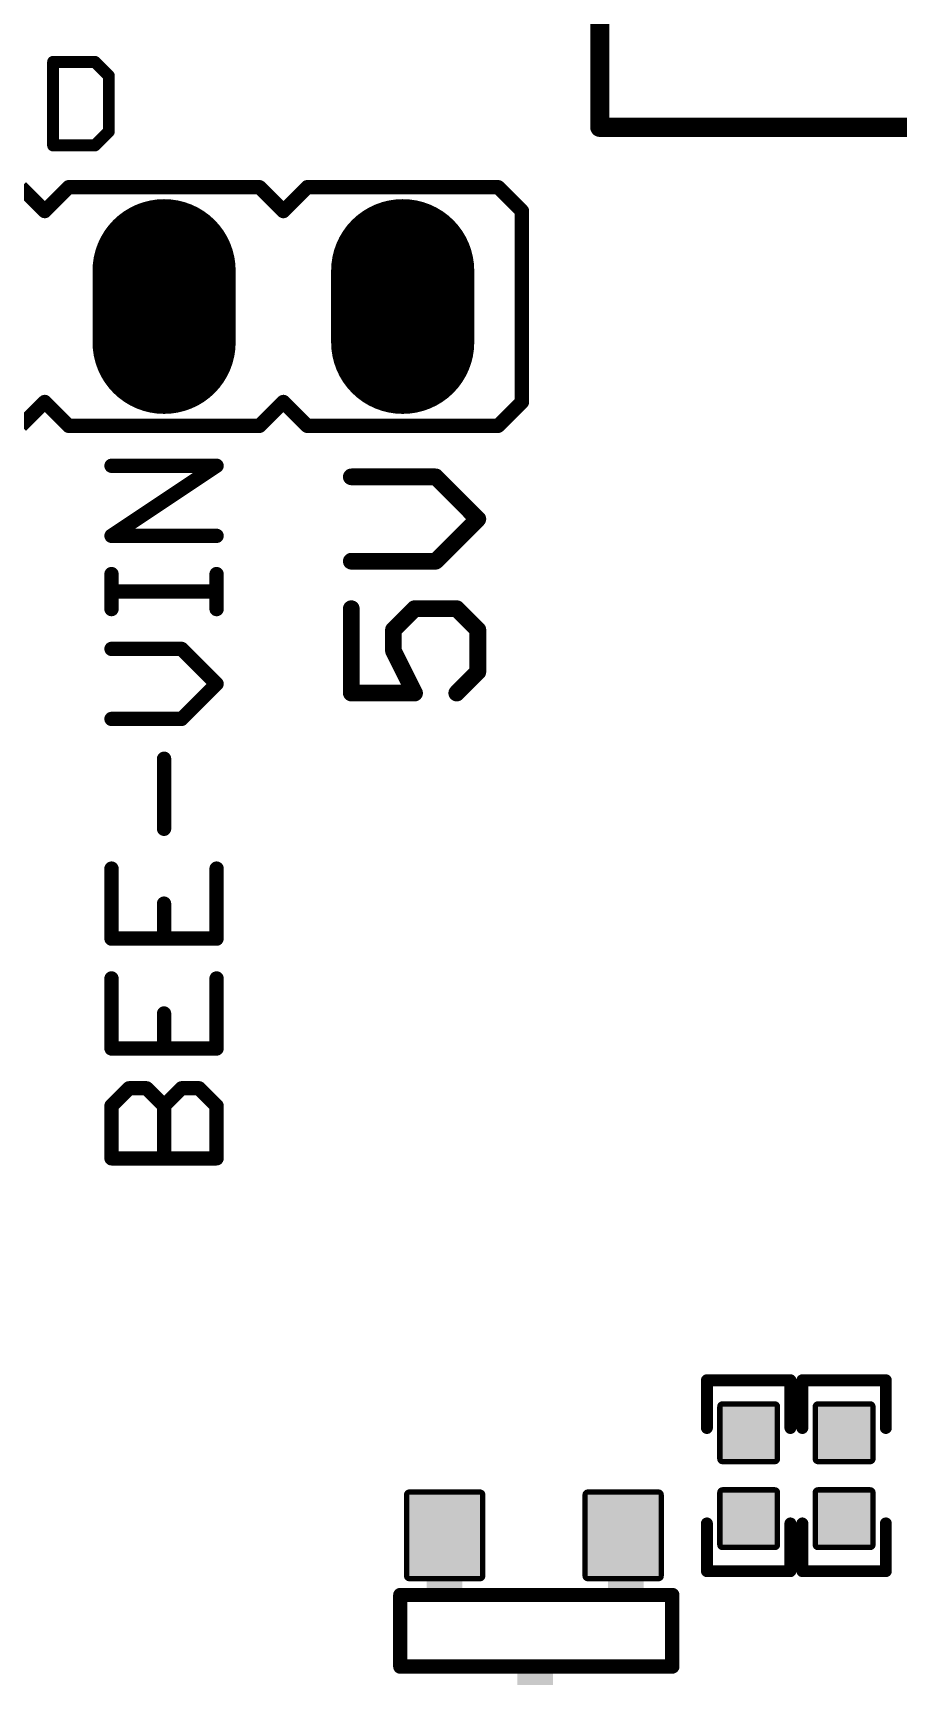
# Model space of a CAD drawing. Extents: x -15 to 107, y -79 to 1.
# Drawn here: x 68.83 to 78.05, y -52.3 to -34.81 of the extents above; entities that cross this region are included whole.
import ezdxf

# ---------------------------------------------------------------- set-up
doc = ezdxf.new("R2010")
doc.units = 0
for name, color, linetype in [('17', 82, 'CONTINUOUS'), ('21', 253, 'CONTINUOUS'), ('29', 82, 'CONTINUOUS'), ('51', 253, 'CONTINUOUS')]:
    doc.layers.add(name, color=color, linetype=linetype)

# ---------------------------------------------------------------- blocks, each defined once
blk = doc.blocks.new('RECT')
blk.add_solid([(-0.5, -0.5), (0.5, -0.5), (-0.5, 0.5), (0.5, 0.5)])
blk = doc.blocks.new('LONGP50')
at = {"const_width": 1}
blk.add_lwpolyline([(-0.25, 0), (0.25, 0)], dxfattribs=at)
at = {"const_width": 0.5}
for points in [[(-0.25, 0.25, 1), (-0.25, -0.25)], [(0.25, -0.25, 1), (0.25, 0.25)]]:
    blk.add_lwpolyline(points, format="xyb", dxfattribs=at)
blk = doc.blocks.new('RECT138582X156464R13')
at = {"const_width": 0.0563}
blk.add_lwpolyline([(0.4049, -0.4327), (0.4049, 0.4327, 0.4142), (0.3768, 0.4608), (-0.3768, 0.4608, 0.4142), (-0.4049, 0.4327), (-0.4049, -0.4327, 0.4142), (-0.3768, -0.4608), (0.3768, -0.4608, 0.4142)], format="xyb", close=True, dxfattribs=at)
blk.add_solid([(-0.3908, -0.4467), (0.3908, -0.4467), (-0.3908, 0.4467), (0.3908, 0.4467)])
blk = doc.blocks.new('RECT107290X107290R17')
at = {"const_width": 0.057}
blk.add_lwpolyline([(0.3068, -0.2783), (0.3068, 0.2783, 0.4142), (0.2783, 0.3068), (-0.2783, 0.3068, 0.4142), (-0.3068, 0.2783), (-0.3068, -0.2783, 0.4142), (-0.2783, -0.3068), (0.2783, -0.3068, 0.4142)], format="xyb", close=True, dxfattribs=at)
blk.add_solid([(-0.2925, -0.2925), (0.2925, -0.2925), (-0.2925, 0.2925), (0.2925, 0.2925)])

msp = doc.modelspace()

# ---------------------------------------------------------------- linework, layer by layer
at = {"layer": '21'}
for points, const_width in [([(74.869, -35.812), (74.869, -33.127)], 0.2032), ([(69.0496, -35.1147), (69.0496, -36.0045)], 0.127), ([(69.4945, -35.1147), (69.0496, -35.1147)], 0.127), ([(69.6428, -35.263), (69.4945, -35.1147)], 0.127), ([(69.6428, -35.8562), (69.6428, -35.263)], 0.127), ([(69.4945, -36.0045), (69.6428, -35.8562)], 0.127), ([(101.169, -35.812), (74.869, -35.812)], 0.2032), ([(69.0496, -36.0045), (69.4945, -36.0045)], 0.127), ([(68.707, -36.449), (68.961, -36.703)], 0.1524), ([(68.961, -36.703), (69.215, -36.449)], 0.1524), ([(71.247, -36.449), (69.215, -36.449)], 0.1524), ([(71.247, -36.449), (71.501, -36.703)], 0.1524), ([(71.501, -36.703), (71.755, -36.449)], 0.1524), ([(73.787, -36.449), (71.755, -36.449)], 0.1524), ([(73.787, -36.449), (74.041, -36.703)], 0.1524), ([(74.041, -36.703), (74.041, -38.735)], 0.1524), ([(68.707, -38.989), (68.961, -38.735)], 0.1524), ([(68.961, -38.735), (69.215, -38.989)], 0.1524), ([(71.247, -38.989), (71.501, -38.735)], 0.1524), ([(71.501, -38.735), (71.755, -38.989)], 0.1524), ([(73.787, -38.989), (74.041, -38.735)], 0.1524), ([(71.247, -38.989), (69.215, -38.989)], 0.1524), ([(73.787, -38.989), (71.755, -38.989)], 0.1524), ([(69.6712, -40.1602), (70.7898, -39.4145)], 0.1524), ([(70.7898, -39.4145), (69.6712, -39.4145)], 0.1524), ([(73.122, -39.5321), (72.2238, -39.5321)], 0.1778), ([(73.5711, -39.9813), (73.122, -39.5321)], 0.1778), ([(73.122, -40.4304), (73.5711, -39.9813)], 0.1778), ([(70.7898, -40.1602), (69.6712, -40.1602)], 0.1524), ([(72.2238, -40.4304), (73.122, -40.4304)], 0.1778), ([(69.6712, -40.9398), (69.6712, -40.567)], 0.1524), ([(70.7898, -40.9398), (70.7898, -40.567)], 0.1524), ([(70.7898, -40.7534), (69.6712, -40.7534)], 0.1524), ([(72.2238, -40.9354), (72.2238, -41.8337)], 0.1778), ([(72.6729, -41.16), (72.8974, -40.9354)], 0.1778), ([(72.8974, -40.9354), (73.3465, -40.9354)], 0.1778), ([(73.3465, -40.9354), (73.5711, -41.16)], 0.1778), ([(72.6729, -41.3845), (72.6729, -41.16)], 0.1778), ([(73.5711, -41.16), (73.5711, -41.6091)], 0.1778), ([(70.4169, -41.3635), (69.6712, -41.3635)], 0.1524), ([(70.7898, -41.7364), (70.4169, -41.3635)], 0.1524), ([(72.8974, -41.8337), (72.6729, -41.3845)], 0.1778), ([(73.5711, -41.6091), (73.3465, -41.8337)], 0.1778), ([(70.4169, -42.1092), (70.7898, -41.7364)], 0.1524), ([(72.2238, -41.8337), (72.8974, -41.8337)], 0.1778), ([(69.6712, -42.1092), (70.4169, -42.1092)], 0.1524), ([(70.2305, -43.2786), (70.2305, -42.5329)], 0.1524), ([(69.6712, -43.7023), (69.6712, -44.448)], 0.1524), ([(70.7898, -44.448), (70.7898, -43.7023)], 0.1524), ([(70.2305, -44.448), (70.2305, -44.0752)], 0.1524), ([(69.6712, -44.448), (70.7898, -44.448)], 0.1524), ([(69.6712, -44.8717), (69.6712, -45.6174)], 0.1524), ([(70.7898, -45.6174), (70.7898, -44.8717)], 0.1524), ([(70.2305, -45.6174), (70.2305, -45.2446)], 0.1524), ([(69.6712, -45.6174), (70.7898, -45.6174)], 0.1524), ([(69.6712, -46.2275), (69.8577, -46.0411)], 0.1524), ([(69.8577, -46.0411), (70.0441, -46.0411)], 0.1524), ([(70.0441, -46.0411), (70.2305, -46.2275)], 0.1524), ([(70.2305, -46.2275), (70.4169, -46.0411)], 0.1524), ([(70.4169, -46.0411), (70.6034, -46.0411)], 0.1524), ([(70.6034, -46.0411), (70.7898, -46.2275)], 0.1524), ([(69.6712, -46.7868), (69.6712, -46.2275)], 0.1524), ([(70.2305, -46.7868), (70.2305, -46.2275)], 0.1524), ([(70.7898, -46.2275), (70.7898, -46.7868)], 0.1524), ([(70.7898, -46.7868), (69.6712, -46.7868)], 0.1524), ([(76.8985, -49.149), (76.0095, -49.149)], 0.127), ([(76.0095, -49.149), (76.0095, -49.657)], 0.127), ([(76.8985, -49.657), (76.8985, -49.149)], 0.127), ([(77.9145, -49.149), (77.0255, -49.149)], 0.127), ([(77.0255, -49.149), (77.0255, -49.657)], 0.127), ([(77.9145, -49.657), (77.9145, -49.149)], 0.127), ([(76.0095, -50.673), (76.0095, -51.181)], 0.127), ([(76.8985, -51.181), (76.8985, -50.673)], 0.127), ([(77.0255, -50.673), (77.0255, -51.181)], 0.127), ([(77.9145, -51.181), (77.9145, -50.673)], 0.127), ([(76.0095, -51.181), (76.8985, -51.181)], 0.127), ([(77.0255, -51.181), (77.9145, -51.181)], 0.127), ([(72.7456, -51.435), (75.6412, -51.435)], 0.1524), ([(72.7456, -52.197), (72.7456, -51.435)], 0.1524), ([(75.6412, -51.435), (75.6412, -52.197)], 0.1524), ([(75.6412, -52.197), (72.7456, -52.197)], 0.1524)]:
    msp.add_lwpolyline(points, dxfattribs=dict(at, const_width=const_width))
for points, const_width in [([(69.0814, -35.1147, 1), (69.0179, -35.1147)], 0.0635), ([(69.0496, -35.083, 1), (69.0496, -35.1465)], 0.0635), ([(69.5169, -35.0923, 1), (69.472, -35.1372)], 0.0635), ([(69.4945, -35.1465, 1), (69.4945, -35.083)], 0.0635), ([(69.6745, -35.263, 1), (69.611, -35.263)], 0.0635), ([(69.6203, -35.2855, 1), (69.6652, -35.2406)], 0.0635), ([(69.611, -35.8562, 1), (69.6745, -35.8562)], 0.0635), ([(69.6652, -35.8787, 1), (69.6203, -35.8338)], 0.0635), ([(74.869, -35.7612, 1), (74.869, -35.8628)], 0.1016), ([(74.8182, -35.812, 1), (74.9198, -35.812)], 0.1016), ([(69.0496, -35.9727, 1), (69.0496, -36.0363)], 0.0635), ([(69.0179, -36.0045, 1), (69.0814, -36.0045)], 0.0635), ([(69.472, -35.982, 1), (69.5169, -36.027)], 0.0635), ([(69.4945, -36.0363, 1), (69.4945, -35.9727)], 0.0635), ([(69.215, -36.4109, 1), (69.215, -36.4871)], 0.0762), ([(69.2419, -36.4759, 1), (69.1881, -36.4221)], 0.0762), ([(71.2739, -36.4221, 1), (71.2201, -36.4759)], 0.0762), ([(71.247, -36.4871, 1), (71.247, -36.4109)], 0.0762), ([(71.755, -36.4109, 1), (71.755, -36.4871)], 0.0762), ([(71.7819, -36.4759, 1), (71.7281, -36.4221)], 0.0762), ([(73.8139, -36.4221, 1), (73.7601, -36.4759)], 0.0762), ([(73.787, -36.4871, 1), (73.787, -36.4109)], 0.0762), ([(68.9341, -36.6761, 1), (68.9879, -36.7299)], 0.0762), ([(68.9341, -36.7299, 1), (68.9879, -36.6761)], 0.0762), ([(71.4741, -36.6761, 1), (71.5279, -36.7299)], 0.0762), ([(71.4741, -36.7299, 1), (71.5279, -36.6761)], 0.0762), ([(74.0791, -36.703, 1), (74.0029, -36.703)], 0.0762), ([(74.0141, -36.7299, 1), (74.0679, -36.6761)], 0.0762), ([(68.9879, -38.7081, 1), (68.9341, -38.7619)], 0.0762), ([(68.9879, -38.7619, 1), (68.9341, -38.7081)], 0.0762), ([(71.5279, -38.7081, 1), (71.4741, -38.7619)], 0.0762), ([(71.5279, -38.7619, 1), (71.4741, -38.7081)], 0.0762), ([(74.0029, -38.735, 1), (74.0791, -38.735)], 0.0762), ([(74.0679, -38.7619, 1), (74.0141, -38.7081)], 0.0762), ([(69.215, -38.9509, 1), (69.215, -39.0271)], 0.0762), ([(69.1881, -39.0159, 1), (69.2419, -38.9621)], 0.0762), ([(71.2201, -38.9621, 1), (71.2739, -39.0159)], 0.0762), ([(71.247, -39.0271, 1), (71.247, -38.9509)], 0.0762), ([(71.755, -38.9509, 1), (71.755, -39.0271)], 0.0762), ([(71.7281, -39.0159, 1), (71.7819, -38.9621)], 0.0762), ([(73.7601, -38.9621, 1), (73.8139, -39.0159)], 0.0762), ([(73.787, -39.0271, 1), (73.787, -38.9509)], 0.0762), ([(69.6712, -39.3764, 1), (69.6712, -39.4526)], 0.0762), ([(70.8109, -39.4462, 1), (70.7687, -39.3828)], 0.0762), ([(70.7898, -39.4526, 1), (70.7898, -39.3764)], 0.0762), ([(72.2238, -39.4877, 1), (72.2238, -39.5766)], 0.0889), ([(73.1534, -39.5007, 1), (73.0906, -39.5636)], 0.0889), ([(73.122, -39.5766, 1), (73.122, -39.4877)], 0.0889), ([(73.6025, -40.0127, 1), (73.5397, -39.9498)], 0.0889), ([(73.5397, -40.0127, 1), (73.6025, -39.9498)], 0.0889), ([(69.6712, -40.1221, 1), (69.6712, -40.1983)], 0.0762), ([(69.6501, -40.1285, 1), (69.6924, -40.1919)], 0.0762), ([(70.7898, -40.1983, 1), (70.7898, -40.1221)], 0.0762), ([(72.2238, -40.3859, 1), (72.2238, -40.4748)], 0.0889), ([(73.0906, -40.3989, 1), (73.1534, -40.4618)], 0.0889), ([(73.122, -40.4748, 1), (73.122, -40.3859)], 0.0889), ([(69.7093, -40.567, 1), (69.6331, -40.567)], 0.0762), ([(70.8279, -40.567, 1), (70.7517, -40.567)], 0.0762), ([(69.6712, -40.7153, 1), (69.6712, -40.7915)], 0.0762), ([(70.7898, -40.7915, 1), (70.7898, -40.7153)], 0.0762), ([(69.6331, -40.9398, 1), (69.7093, -40.9398)], 0.0762), ([(70.7517, -40.9398, 1), (70.8279, -40.9398)], 0.0762), ([(72.2682, -40.9354, 1), (72.1793, -40.9354)], 0.0889), ([(72.8974, -40.891, 1), (72.8974, -40.9799)], 0.0889), ([(72.9289, -40.9669, 1), (72.866, -40.904)], 0.0889), ([(73.378, -40.904, 1), (73.3151, -40.9669)], 0.0889), ([(73.3465, -40.9799, 1), (73.3465, -40.891)], 0.0889), ([(72.7173, -41.16, 1), (72.6284, -41.16)], 0.0889), ([(72.6414, -41.1286, 1), (72.7043, -41.1914)], 0.0889), ([(73.6155, -41.16, 1), (73.5267, -41.16)], 0.0889), ([(73.5397, -41.1914, 1), (73.6025, -41.1286)], 0.0889), ([(69.6712, -41.3254, 1), (69.6712, -41.4016)], 0.0762), ([(70.4439, -41.3366, 1), (70.39, -41.3905)], 0.0762), ([(70.4169, -41.4016, 1), (70.4169, -41.3254)], 0.0762), ([(72.7126, -41.3647, 1), (72.6331, -41.4044)], 0.0889), ([(72.6284, -41.3845, 1), (72.7173, -41.3845)], 0.0889), ([(73.5267, -41.6091, 1), (73.6155, -41.6091)], 0.0889), ([(73.6025, -41.6405, 1), (73.5397, -41.5777)], 0.0889), ([(70.8167, -41.7633, 1), (70.7629, -41.7094)], 0.0762), ([(70.7629, -41.7633, 1), (70.8167, -41.7094)], 0.0762), ([(72.2238, -41.7892, 1), (72.2238, -41.8781)], 0.0889), ([(72.1793, -41.8337, 1), (72.2682, -41.8337)], 0.0889), ([(72.8577, -41.8535, 1), (72.9372, -41.8138)], 0.0889), ([(72.8974, -41.8781, 1), (72.8974, -41.7892)], 0.0889), ([(73.3151, -41.8022, 1), (73.378, -41.8651)], 0.0889), ([(69.6712, -42.0711, 1), (69.6712, -42.1473)], 0.0762), ([(70.39, -42.0823, 1), (70.4439, -42.1362)], 0.0762), ([(70.4169, -42.1473, 1), (70.4169, -42.0711)], 0.0762), ([(70.2686, -42.5329, 1), (70.1924, -42.5329)], 0.0762), ([(70.1924, -43.2786, 1), (70.2686, -43.2786)], 0.0762), ([(69.7093, -43.7023, 1), (69.6331, -43.7023)], 0.0762), ([(70.8279, -43.7023, 1), (70.7517, -43.7023)], 0.0762), ([(70.2686, -44.0752, 1), (70.1924, -44.0752)], 0.0762), ([(69.6712, -44.4099, 1), (69.6712, -44.4861)], 0.0762), ([(69.6331, -44.448, 1), (69.7093, -44.448)], 0.0762), ([(70.1924, -44.448, 1), (70.2686, -44.448)], 0.0762), ([(70.7517, -44.448, 1), (70.8279, -44.448)], 0.0762), ([(70.7898, -44.4861, 1), (70.7898, -44.4099)], 0.0762), ([(69.7093, -44.8717, 1), (69.6331, -44.8717)], 0.0762), ([(70.8279, -44.8717, 1), (70.7517, -44.8717)], 0.0762), ([(70.2686, -45.2446, 1), (70.1924, -45.2446)], 0.0762), ([(69.6712, -45.5793, 1), (69.6712, -45.6555)], 0.0762), ([(69.6331, -45.6174, 1), (69.7093, -45.6174)], 0.0762), ([(70.1924, -45.6174, 1), (70.2686, -45.6174)], 0.0762), ([(70.7517, -45.6174, 1), (70.8279, -45.6174)], 0.0762), ([(70.7898, -45.6555, 1), (70.7898, -45.5793)], 0.0762), ([(69.8577, -46.003, 1), (69.8577, -46.0792)], 0.0762), ([(69.8846, -46.068, 1), (69.8307, -46.0142)], 0.0762), ([(70.071, -46.0142, 1), (70.0172, -46.068)], 0.0762), ([(70.0441, -46.0792, 1), (70.0441, -46.003)], 0.0762), ([(70.4169, -46.003, 1), (70.4169, -46.0792)], 0.0762), ([(70.4439, -46.068, 1), (70.39, -46.0142)], 0.0762), ([(70.6303, -46.0142, 1), (70.5764, -46.068)], 0.0762), ([(70.6034, -46.0792, 1), (70.6034, -46.003)], 0.0762), ([(69.7093, -46.2275, 1), (69.6331, -46.2275)], 0.0762), ([(69.6443, -46.2006, 1), (69.6982, -46.2545)], 0.0762), ([(70.2686, -46.2275, 1), (70.1924, -46.2275)], 0.0762), ([(70.2036, -46.2006, 1), (70.2575, -46.2545)], 0.0762), ([(70.2036, -46.2545, 1), (70.2575, -46.2006)], 0.0762), ([(70.8279, -46.2275, 1), (70.7517, -46.2275)], 0.0762), ([(70.7629, -46.2545, 1), (70.8167, -46.2006)], 0.0762), ([(69.6712, -46.7487, 1), (69.6712, -46.8249)], 0.0762), ([(69.6331, -46.7868, 1), (69.7093, -46.7868)], 0.0762), ([(70.1924, -46.7868, 1), (70.2686, -46.7868)], 0.0762), ([(70.7517, -46.7868, 1), (70.8279, -46.7868)], 0.0762), ([(70.7898, -46.8249, 1), (70.7898, -46.7487)], 0.0762), ([(76.0095, -49.1172, 1), (76.0095, -49.1808)], 0.0635), ([(76.0413, -49.149, 1), (75.9778, -49.149)], 0.0635), ([(76.9303, -49.149, 1), (76.8667, -49.149)], 0.0635), ([(76.8985, -49.1808, 1), (76.8985, -49.1172)], 0.0635), ([(77.0255, -49.1172, 1), (77.0255, -49.1808)], 0.0635), ([(77.0573, -49.149, 1), (76.9938, -49.149)], 0.0635), ([(77.9463, -49.149, 1), (77.8828, -49.149)], 0.0635), ([(77.9145, -49.1808, 1), (77.9145, -49.1172)], 0.0635), ([(75.9778, -49.657, 1), (76.0413, -49.657)], 0.0635), ([(76.8667, -49.657, 1), (76.9303, -49.657)], 0.0635), ([(76.9938, -49.657, 1), (77.0573, -49.657)], 0.0635), ([(77.8828, -49.657, 1), (77.9463, -49.657)], 0.0635), ([(76.0413, -50.673, 1), (75.9778, -50.673)], 0.0635), ([(76.9303, -50.673, 1), (76.8667, -50.673)], 0.0635), ([(77.0573, -50.673, 1), (76.9938, -50.673)], 0.0635), ([(77.9463, -50.673, 1), (77.8828, -50.673)], 0.0635), ([(76.0095, -51.1493, 1), (76.0095, -51.2128)], 0.0635), ([(75.9778, -51.181, 1), (76.0413, -51.181)], 0.0635), ([(76.8667, -51.181, 1), (76.9303, -51.181)], 0.0635), ([(76.8985, -51.2128, 1), (76.8985, -51.1493)], 0.0635), ([(77.0255, -51.1493, 1), (77.0255, -51.2128)], 0.0635), ([(76.9938, -51.181, 1), (77.0573, -51.181)], 0.0635), ([(77.8828, -51.181, 1), (77.9463, -51.181)], 0.0635), ([(77.9145, -51.2128, 1), (77.9145, -51.1493)], 0.0635), ([(72.7456, -51.3969, 1), (72.7456, -51.4731)], 0.0762), ([(72.7837, -51.435, 1), (72.7075, -51.435)], 0.0762), ([(75.6793, -51.435, 1), (75.6031, -51.435)], 0.0762), ([(75.6412, -51.4731, 1), (75.6412, -51.3969)], 0.0762), ([(72.7456, -52.1589, 1), (72.7456, -52.2351)], 0.0762), ([(75.6412, -52.2351, 1), (75.6412, -52.1589)], 0.0762), ([(72.7075, -52.197, 1), (72.7837, -52.197)], 0.0762), ([(75.6031, -52.197, 1), (75.6793, -52.197)], 0.0762)]:
    msp.add_lwpolyline(points, format="xyb", dxfattribs=dict(at, const_width=const_width))

# ---------------------------------------------------------------- block references
at = {"layer": '17', "xscale": 1.4224, "yscale": 1.4224, "rotation": 90}
for p in [(70.231, -37.719), (70.231, -37.719), (72.771, -37.719), (72.771, -37.719)]:
    msp.add_blockref('LONGP50', p, dxfattribs=at)
at = {"layer": '29', "xscale": 1.524, "yscale": 1.524, "rotation": 90}
for p in [(70.231, -37.719), (72.771, -37.719)]:
    msp.add_blockref('LONGP50', p, dxfattribs=at)
at = {"layer": '29', "rotation": 270}
for p in [(76.454, -49.7078), (77.47, -49.7078), (76.454, -50.6222), (77.47, -50.6222)]:
    msp.add_blockref('RECT107290X107290R17', p, dxfattribs=at)
at = {"layer": '29'}
for p in [(73.218, -50.8), (75.118, -50.8)]:
    msp.add_blockref('RECT138582X156464R13', p, dxfattribs=at)
at = {"layer": '51'}
for p, xscale, yscale in [((70.231, -37.719), 0.6096, 0.6096), ((72.771, -37.719), 0.6096, 0.6096), ((73.2155, -51.1302), 0.381, 0.508), ((75.1459, -51.1302), 0.381, 0.508), ((74.1807, -52.5018), 0.381, 0.508)]:
    msp.add_blockref('RECT', p, dxfattribs=dict(at, xscale=xscale, yscale=yscale))

doc.saveas('drawing.dxf')
